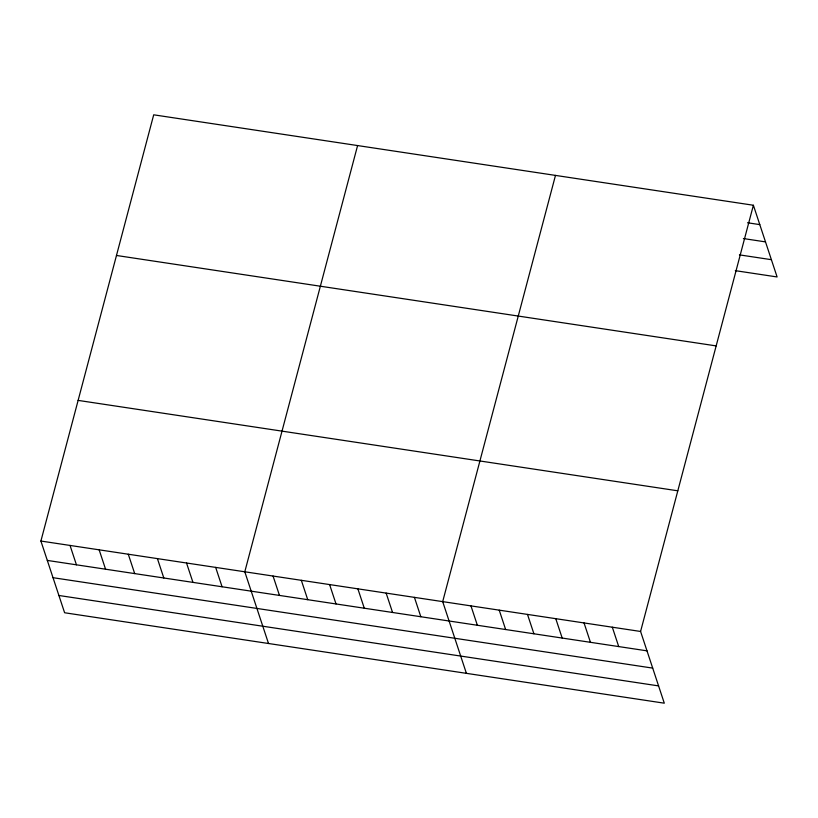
<?xml version="1.0" encoding="UTF-8"?>
<svg xmlns="http://www.w3.org/2000/svg" width="818" height="818" viewBox="0 0 818 818"><rect width="100%" height="100%" fill="white"/><g stroke="black" fill="none" stroke-linecap="round" stroke-linejoin="round"><path stroke-width="1.23" d="M753.388 205.246L640.586 631.465L664.298 703.183L64.612 612.754L40.9 541.046L153.702 114.817L753.388 205.246L777.1 276.954L735.31 270.656M357.589 145.563L244.797 571.792L268.509 643.5M555.483 175.4L442.691 601.629L466.403 673.337M747.499 222.762L759.789 224.613M743.378 238.549L765.505 241.893M739.431 254.868L771.384 259.684M116.473 255.472L716.159 345.902M78.119 400.391L677.805 490.81M40.9 541.046L640.586 631.465M47.311 560.422L646.997 650.842M53.017 577.692L652.703 668.112M58.906 595.484L658.592 685.903M612.314 627.202L618.725 646.578M584.042 622.938L590.453 642.314M555.77 618.674L562.181 638.05M527.498 614.42L533.909 633.786M499.225 610.156L505.636 629.523M470.964 605.893L477.364 625.269M414.419 597.365L420.83 616.741M386.147 593.101L392.558 612.477M357.875 588.837L364.286 608.214M329.603 584.573L336.014 603.95M301.331 580.31L307.742 599.686M273.059 576.056L279.47 595.422M215.666 567.395L222.077 586.772M186.535 563.009L192.946 582.375M157.414 558.612L163.815 577.989M128.283 554.215L134.694 573.592M99.152 549.829L105.563 569.205M70.031 545.432L76.432 564.809"/></g></svg>
